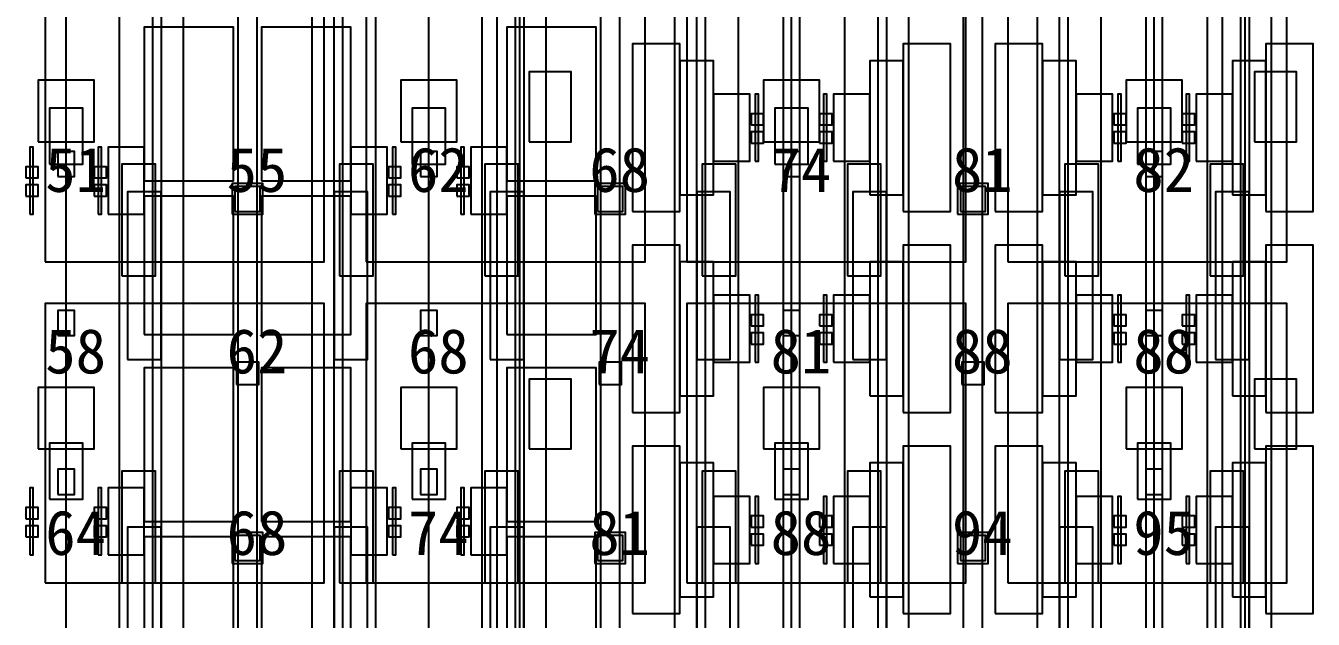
# Model space of a CAD drawing. Header units: metres. Extents: x -1640 to 1560, y -268 to 2338.
# Drawn here: x -175.7 to -129.55, y 1409.7 to 1430.95 of the extents above; entities that cross this region are included whole.
import ezdxf

# ---------------------------------------------------------------- set-up
doc = ezdxf.new("R2010")
doc.units = ezdxf.units.M
for name, color, linetype in [('1F_CHL', 4, 'Continuous'), ('1F_PUMP', 2, 'Continuous'), ('1F_SCR', 3, 'Continuous'), ('1F_STRUCT_COLUMN', 8, 'Continuous'), ('2F_CSF_LATERAL_RACK_CONCEPT', 9, 'Continuous'), ('2F_RFG', 5, 'Continuous'), ('2F_STRUCT_COLUMN', 8, 'Continuous'), ('2F_VMB', 6, 'Continuous'), ('3F_CLEANROOM_OVERHEAD_PIPE_DUCT_CONCEPT', 9, 'Continuous'), ('3F_EHS_EGRESS_DIST_M', 2, 'Continuous'), ('3F_ETCH', 2, 'Continuous'), ('3F_FOUP', 5, 'Continuous'), ('3F_OHT', 9, 'Continuous'), ('3F_OHTV', 1, 'Continuous'), ('3F_PHOTO', 1, 'Continuous'), ('3F_STRUCT_COLUMN', 8, 'Continuous'), ('3F_TBAR', 6, 'Continuous'), ('4F_FFU', 1, 'Continuous'), ('4F_STRUCT_PLENUM_TRUSS_CONCEPT', 9, 'Continuous'), ('5F_CHL', 4, 'Continuous'), ('5F_PUMP', 2, 'Continuous'), ('5F_SCR', 3, 'Continuous'), ('5F_STRUCT_COLUMN', 8, 'Continuous'), ('6F_CSF_LATERAL_RACK_CONCEPT', 9, 'Continuous'), ('6F_RFG', 5, 'Continuous'), ('6F_STRUCT_COLUMN', 8, 'Continuous'), ('6F_VMB', 6, 'Continuous'), ('7F_CLEANROOM_OVERHEAD_PIPE_DUCT_CONCEPT', 9, 'Continuous'), ('7F_EHS_EGRESS_DIST_M', 2, 'Continuous'), ('7F_ETCH', 2, 'Continuous'), ('7F_FOUP', 5, 'Continuous'), ('7F_OHT', 9, 'Continuous'), ('7F_OHTV', 1, 'Continuous'), ('7F_PHOTO', 1, 'Continuous'), ('7F_STRUCT_COLUMN', 8, 'Continuous'), ('7F_TBAR', 6, 'Continuous'), ('8F_FFU', 1, 'Continuous'), ('8F_STRUCT_PLENUM_TRUSS_CONCEPT', 9, 'Continuous'), ('EHS_TREATED_EXHAUST', 30, 'Continuous'), ('UTIL_PCW.R_CONCEPT', 1, 'Continuous'), ('UTIL_PCW.S_CONCEPT', 6, 'Continuous')]:
    doc.layers.add(name, color=color, linetype=linetype)

msp = doc.modelspace()

# ---------------------------------------------------------------- linework, layer by layer
at = {"layer": '1F_CHL'}
for points in [[(-157.65, 1426.8), (-156.15, 1426.8), (-156.15, 1429.3), (-157.65, 1429.3)], [(-131.65, 1426.8), (-130.15, 1426.8), (-130.15, 1429.3), (-131.65, 1429.3)], [(-157.65, 1415.8), (-156.15, 1415.8), (-156.15, 1418.3), (-157.65, 1418.3)], [(-131.65, 1415.8), (-130.15, 1415.8), (-130.15, 1418.3), (-131.65, 1418.3)]]:
    msp.add_lwpolyline(points, close=True, dxfattribs=at)
at = {"layer": '1F_PUMP'}
for points in [[(-172.25, 1422), (-171.05, 1422), (-171.05, 1426), (-172.25, 1426)], [(-164.45, 1422), (-163.25, 1422), (-163.25, 1426), (-164.45, 1426)], [(-159.25, 1422), (-158.05, 1422), (-158.05, 1426), (-159.25, 1426)], [(-151.45, 1422), (-150.25, 1422), (-150.25, 1426), (-151.45, 1426)], [(-146.25, 1422), (-145.05, 1422), (-145.05, 1426), (-146.25, 1426)], [(-138.45, 1422), (-137.25, 1422), (-137.25, 1426), (-138.45, 1426)], [(-133.25, 1422), (-132.05, 1422), (-132.05, 1426), (-133.25, 1426)], [(-172.25, 1411), (-171.05, 1411), (-171.05, 1415), (-172.25, 1415)], [(-164.45, 1411), (-163.25, 1411), (-163.25, 1415), (-164.45, 1415)], [(-159.25, 1411), (-158.05, 1411), (-158.05, 1415), (-159.25, 1415)], [(-151.45, 1411), (-150.25, 1411), (-150.25, 1415), (-151.45, 1415)], [(-146.25, 1411), (-145.05, 1411), (-145.05, 1415), (-146.25, 1415)], [(-138.45, 1411), (-137.25, 1411), (-137.25, 1415), (-138.45, 1415)], [(-133.25, 1411), (-132.05, 1411), (-132.05, 1415), (-133.25, 1415)]]:
    msp.add_lwpolyline(points, close=True, dxfattribs=at)
at = {"layer": '1F_SCR'}
for points in [[(-175.25, 1426.8), (-173.25, 1426.8), (-173.25, 1429), (-175.25, 1429)], [(-162.25, 1426.8), (-160.25, 1426.8), (-160.25, 1429), (-162.25, 1429)], [(-149.25, 1426.8), (-147.25, 1426.8), (-147.25, 1429), (-149.25, 1429)], [(-136.25, 1426.8), (-134.25, 1426.8), (-134.25, 1429), (-136.25, 1429)], [(-175.25, 1415.8), (-173.25, 1415.8), (-173.25, 1418), (-175.25, 1418)], [(-162.25, 1415.8), (-160.25, 1415.8), (-160.25, 1418), (-162.25, 1418)], [(-149.25, 1415.8), (-147.25, 1415.8), (-147.25, 1418), (-149.25, 1418)], [(-136.25, 1415.8), (-134.25, 1415.8), (-134.25, 1418), (-136.25, 1418)]]:
    msp.add_lwpolyline(points, close=True, dxfattribs=at)
at = {"layer": '1F_STRUCT_COLUMN'}
for points in [[(-168.3, 1424.2), (-167.2, 1424.2), (-167.2, 1425.3), (-168.3, 1425.3)], [(-155.3, 1424.2), (-154.2, 1424.2), (-154.2, 1425.3), (-155.3, 1425.3)], [(-142.3, 1424.2), (-141.2, 1424.2), (-141.2, 1425.3), (-142.3, 1425.3)], [(-168.3, 1411.7), (-167.2, 1411.7), (-167.2, 1412.8), (-168.3, 1412.8)], [(-155.3, 1411.7), (-154.2, 1411.7), (-154.2, 1412.8), (-155.3, 1412.8)], [(-142.3, 1411.7), (-141.2, 1411.7), (-141.2, 1412.8), (-142.3, 1412.8)]]:
    msp.add_lwpolyline(points, close=True, dxfattribs=at)
at = {"layer": '2F_CSF_LATERAL_RACK_CONCEPT'}
for points in [[(-170.85, 1310), (-170.05, 1310), (-170.05, 1460), (-170.85, 1460)], [(-165.45, 1310), (-164.65, 1310), (-164.65, 1460), (-165.45, 1460)], [(-157.85, 1310), (-157.05, 1310), (-157.05, 1460), (-157.85, 1460)], [(-152.45, 1310), (-151.65, 1310), (-151.65, 1460), (-152.45, 1460)], [(-144.85, 1310), (-144.05, 1310), (-144.05, 1460), (-144.85, 1460)], [(-139.45, 1310), (-138.65, 1310), (-138.65, 1460), (-139.45, 1460)], [(-131.85, 1310), (-131.05, 1310), (-131.05, 1460), (-131.85, 1460)]]:
    msp.add_lwpolyline(points, close=True, dxfattribs=at)
at = {"layer": '2F_RFG'}
for points in [[(-172.05, 1419), (-170.85, 1419), (-170.85, 1425), (-172.05, 1425)], [(-164.65, 1419), (-163.45, 1419), (-163.45, 1425), (-164.65, 1425)], [(-159.05, 1419), (-157.85, 1419), (-157.85, 1425), (-159.05, 1425)], [(-151.65, 1419), (-150.45, 1419), (-150.45, 1425), (-151.65, 1425)], [(-146.05, 1419), (-144.85, 1419), (-144.85, 1425), (-146.05, 1425)], [(-138.65, 1419), (-137.45, 1419), (-137.45, 1425), (-138.65, 1425)], [(-133.05, 1419), (-131.85, 1419), (-131.85, 1425), (-133.05, 1425)], [(-172.05, 1407), (-170.85, 1407), (-170.85, 1413), (-172.05, 1413)], [(-164.65, 1407), (-163.45, 1407), (-163.45, 1413), (-164.65, 1413)], [(-159.05, 1407), (-157.85, 1407), (-157.85, 1413), (-159.05, 1413)], [(-151.65, 1407), (-150.45, 1407), (-150.45, 1413), (-151.65, 1413)], [(-146.05, 1407), (-144.85, 1407), (-144.85, 1413), (-146.05, 1413)], [(-138.65, 1407), (-137.45, 1407), (-137.45, 1413), (-138.65, 1413)], [(-133.05, 1407), (-131.85, 1407), (-131.85, 1413), (-133.05, 1413)]]:
    msp.add_lwpolyline(points, close=True, dxfattribs=at)
at = {"layer": '2F_STRUCT_COLUMN'}
for points in [[(-168.2, 1424.3), (-167.3, 1424.3), (-167.3, 1425.2), (-168.2, 1425.2)], [(-155.2, 1424.3), (-154.3, 1424.3), (-154.3, 1425.2), (-155.2, 1425.2)], [(-142.2, 1424.3), (-141.3, 1424.3), (-141.3, 1425.2), (-142.2, 1425.2)], [(-168.2, 1411.8), (-167.3, 1411.8), (-167.3, 1412.7), (-168.2, 1412.7)], [(-155.2, 1411.8), (-154.3, 1411.8), (-154.3, 1412.7), (-155.2, 1412.7)], [(-142.2, 1411.8), (-141.3, 1411.8), (-141.3, 1412.7), (-142.2, 1412.7)]]:
    msp.add_lwpolyline(points, close=True, dxfattribs=at)
at = {"layer": '2F_VMB'}
for points in [[(-174.85, 1426), (-173.65, 1426), (-173.65, 1428), (-174.85, 1428)], [(-161.85, 1426), (-160.65, 1426), (-160.65, 1428), (-161.85, 1428)], [(-148.85, 1426), (-147.65, 1426), (-147.65, 1428), (-148.85, 1428)], [(-135.85, 1426), (-134.65, 1426), (-134.65, 1428), (-135.85, 1428)], [(-174.85, 1414), (-173.65, 1414), (-173.65, 1416), (-174.85, 1416)], [(-161.85, 1414), (-160.65, 1414), (-160.65, 1416), (-161.85, 1416)], [(-148.85, 1414), (-147.65, 1414), (-147.65, 1416), (-148.85, 1416)], [(-135.85, 1414), (-134.65, 1414), (-134.65, 1416), (-135.85, 1416)]]:
    msp.add_lwpolyline(points, close=True, dxfattribs=at)
at = {"layer": '3F_CLEANROOM_OVERHEAD_PIPE_DUCT_CONCEPT'}
for points in [[(-172.35, 1309), (-171.15, 1309), (-171.15, 1461), (-172.35, 1461)], [(-164.35, 1309), (-163.15, 1309), (-163.15, 1461), (-164.35, 1461)], [(-159.35, 1309), (-158.15, 1309), (-158.15, 1461), (-159.35, 1461)], [(-151.35, 1309), (-150.15, 1309), (-150.15, 1461), (-151.35, 1461)], [(-146.35, 1309), (-145.15, 1309), (-145.15, 1461), (-146.35, 1461)], [(-138.35, 1309), (-137.15, 1309), (-137.15, 1461), (-138.35, 1461)], [(-133.35, 1309), (-132.15, 1309), (-132.15, 1461), (-133.35, 1461)]]:
    msp.add_lwpolyline(points, close=True, dxfattribs=at)
at = {"layer": '3F_ETCH'}
for points in [[(-153.95, 1424.3), (-152.25, 1424.3), (-152.25, 1430.3), (-153.95, 1430.3)], [(-144.25, 1424.3), (-142.55, 1424.3), (-142.55, 1430.3), (-144.25, 1430.3)], [(-140.95, 1424.3), (-139.25, 1424.3), (-139.25, 1430.3), (-140.95, 1430.3)], [(-131.25, 1424.3), (-129.55, 1424.3), (-129.55, 1430.3), (-131.25, 1430.3)], [(-152.25, 1424.9), (-151.05, 1424.9), (-151.05, 1429.7), (-152.25, 1429.7)], [(-145.45, 1424.9), (-144.25, 1424.9), (-144.25, 1429.7), (-145.45, 1429.7)], [(-139.25, 1424.9), (-138.05, 1424.9), (-138.05, 1429.7), (-139.25, 1429.7)], [(-132.45, 1424.9), (-131.25, 1424.9), (-131.25, 1429.7), (-132.45, 1429.7)], [(-151.05, 1426.1), (-149.75, 1426.1), (-149.75, 1428.5), (-151.05, 1428.5)], [(-146.75, 1426.1), (-145.45, 1426.1), (-145.45, 1428.5), (-146.75, 1428.5)], [(-138.05, 1426.1), (-136.75, 1426.1), (-136.75, 1428.5), (-138.05, 1428.5)], [(-133.75, 1426.1), (-132.45, 1426.1), (-132.45, 1428.5), (-133.75, 1428.5)], [(-153.95, 1417.1), (-152.25, 1417.1), (-152.25, 1423.1), (-153.95, 1423.1)], [(-144.25, 1417.1), (-142.55, 1417.1), (-142.55, 1423.1), (-144.25, 1423.1)], [(-140.95, 1417.1), (-139.25, 1417.1), (-139.25, 1423.1), (-140.95, 1423.1)], [(-131.25, 1417.1), (-129.55, 1417.1), (-129.55, 1423.1), (-131.25, 1423.1)], [(-152.25, 1417.7), (-151.05, 1417.7), (-151.05, 1422.5), (-152.25, 1422.5)], [(-145.45, 1417.7), (-144.25, 1417.7), (-144.25, 1422.5), (-145.45, 1422.5)], [(-139.25, 1417.7), (-138.05, 1417.7), (-138.05, 1422.5), (-139.25, 1422.5)], [(-132.45, 1417.7), (-131.25, 1417.7), (-131.25, 1422.5), (-132.45, 1422.5)], [(-151.05, 1418.9), (-149.75, 1418.9), (-149.75, 1421.3), (-151.05, 1421.3)], [(-146.75, 1418.9), (-145.45, 1418.9), (-145.45, 1421.3), (-146.75, 1421.3)], [(-138.05, 1418.9), (-136.75, 1418.9), (-136.75, 1421.3), (-138.05, 1421.3)], [(-133.75, 1418.9), (-132.45, 1418.9), (-132.45, 1421.3), (-133.75, 1421.3)], [(-153.95, 1409.9), (-152.25, 1409.9), (-152.25, 1415.9), (-153.95, 1415.9)], [(-144.25, 1409.9), (-142.55, 1409.9), (-142.55, 1415.9), (-144.25, 1415.9)], [(-140.95, 1409.9), (-139.25, 1409.9), (-139.25, 1415.9), (-140.95, 1415.9)], [(-131.25, 1409.9), (-129.55, 1409.9), (-129.55, 1415.9), (-131.25, 1415.9)], [(-152.25, 1410.5), (-151.05, 1410.5), (-151.05, 1415.3), (-152.25, 1415.3)], [(-145.45, 1410.5), (-144.25, 1410.5), (-144.25, 1415.3), (-145.45, 1415.3)], [(-139.25, 1410.5), (-138.05, 1410.5), (-138.05, 1415.3), (-139.25, 1415.3)], [(-132.45, 1410.5), (-131.25, 1410.5), (-131.25, 1415.3), (-132.45, 1415.3)], [(-151.05, 1411.7), (-149.75, 1411.7), (-149.75, 1414.1), (-151.05, 1414.1)], [(-146.75, 1411.7), (-145.45, 1411.7), (-145.45, 1414.1), (-146.75, 1414.1)], [(-138.05, 1411.7), (-136.75, 1411.7), (-136.75, 1414.1), (-138.05, 1414.1)], [(-133.75, 1411.7), (-132.45, 1411.7), (-132.45, 1414.1), (-133.75, 1414.1)]]:
    msp.add_lwpolyline(points, close=True, dxfattribs=at)
at = {"layer": '3F_FOUP'}
for points in [[(-149.7, 1427.4), (-149.25, 1427.4), (-149.25, 1427.8), (-149.7, 1427.8)], [(-147.25, 1427.4), (-146.8, 1427.4), (-146.8, 1427.8), (-147.25, 1427.8)], [(-136.7, 1427.4), (-136.25, 1427.4), (-136.25, 1427.8), (-136.7, 1427.8)], [(-134.25, 1427.4), (-133.8, 1427.4), (-133.8, 1427.8), (-134.25, 1427.8)], [(-149.7, 1426.75), (-149.25, 1426.75), (-149.25, 1427.15), (-149.7, 1427.15)], [(-147.25, 1426.75), (-146.8, 1426.75), (-146.8, 1427.15), (-147.25, 1427.15)], [(-136.7, 1426.75), (-136.25, 1426.75), (-136.25, 1427.15), (-136.7, 1427.15)], [(-134.25, 1426.75), (-133.8, 1426.75), (-133.8, 1427.15), (-134.25, 1427.15)], [(-175.7, 1425.5), (-175.25, 1425.5), (-175.25, 1425.9), (-175.7, 1425.9)], [(-173.25, 1425.5), (-172.8, 1425.5), (-172.8, 1425.9), (-173.25, 1425.9)], [(-162.7, 1425.5), (-162.25, 1425.5), (-162.25, 1425.9), (-162.7, 1425.9)], [(-160.25, 1425.5), (-159.8, 1425.5), (-159.8, 1425.9), (-160.25, 1425.9)], [(-175.7, 1424.85), (-175.25, 1424.85), (-175.25, 1425.25), (-175.7, 1425.25)], [(-173.25, 1424.85), (-172.8, 1424.85), (-172.8, 1425.25), (-173.25, 1425.25)], [(-162.7, 1424.85), (-162.25, 1424.85), (-162.25, 1425.25), (-162.7, 1425.25)], [(-160.25, 1424.85), (-159.8, 1424.85), (-159.8, 1425.25), (-160.25, 1425.25)], [(-149.7, 1420.2), (-149.25, 1420.2), (-149.25, 1420.6), (-149.7, 1420.6)], [(-147.25, 1420.2), (-146.8, 1420.2), (-146.8, 1420.6), (-147.25, 1420.6)], [(-136.7, 1420.2), (-136.25, 1420.2), (-136.25, 1420.6), (-136.7, 1420.6)], [(-134.25, 1420.2), (-133.8, 1420.2), (-133.8, 1420.6), (-134.25, 1420.6)], [(-149.7, 1419.55), (-149.25, 1419.55), (-149.25, 1419.95), (-149.7, 1419.95)], [(-147.25, 1419.55), (-146.8, 1419.55), (-146.8, 1419.95), (-147.25, 1419.95)], [(-136.7, 1419.55), (-136.25, 1419.55), (-136.25, 1419.95), (-136.7, 1419.95)], [(-134.25, 1419.55), (-133.8, 1419.55), (-133.8, 1419.95), (-134.25, 1419.95)], [(-175.7, 1413.3), (-175.25, 1413.3), (-175.25, 1413.7), (-175.7, 1413.7)], [(-173.25, 1413.3), (-172.8, 1413.3), (-172.8, 1413.7), (-173.25, 1413.7)], [(-162.7, 1413.3), (-162.25, 1413.3), (-162.25, 1413.7), (-162.7, 1413.7)], [(-160.25, 1413.3), (-159.8, 1413.3), (-159.8, 1413.7), (-160.25, 1413.7)], [(-149.7, 1413), (-149.25, 1413), (-149.25, 1413.4), (-149.7, 1413.4)], [(-147.25, 1413), (-146.8, 1413), (-146.8, 1413.4), (-147.25, 1413.4)], [(-136.7, 1413), (-136.25, 1413), (-136.25, 1413.4), (-136.7, 1413.4)], [(-134.25, 1413), (-133.8, 1413), (-133.8, 1413.4), (-134.25, 1413.4)], [(-175.7, 1412.65), (-175.25, 1412.65), (-175.25, 1413.05), (-175.7, 1413.05)], [(-173.25, 1412.65), (-172.8, 1412.65), (-172.8, 1413.05), (-173.25, 1413.05)], [(-162.7, 1412.65), (-162.25, 1412.65), (-162.25, 1413.05), (-162.7, 1413.05)], [(-160.25, 1412.65), (-159.8, 1412.65), (-159.8, 1413.05), (-160.25, 1413.05)], [(-149.7, 1412.35), (-149.25, 1412.35), (-149.25, 1412.75), (-149.7, 1412.75)], [(-147.25, 1412.35), (-146.8, 1412.35), (-146.8, 1412.75), (-147.25, 1412.75)], [(-136.7, 1412.35), (-136.25, 1412.35), (-136.25, 1412.75), (-136.7, 1412.75)], [(-134.25, 1412.35), (-133.8, 1412.35), (-133.8, 1412.75), (-134.25, 1412.75)]]:
    msp.add_lwpolyline(points, close=True, dxfattribs=at)
at = {"layer": '3F_OHT'}
for p, q in [((-174.25, 1389), (-174.25, 1461)), ((-161.25, 1389), (-161.25, 1461)), ((-148.25, 1389), (-148.25, 1461)), ((-135.25, 1389), (-135.25, 1461))]:
    msp.add_line(p, q, dxfattribs=at)
at = {"layer": '3F_OHTV'}
for points in [[(-174.55, 1425.55), (-173.95, 1425.55), (-173.95, 1426.45), (-174.55, 1426.45)], [(-161.55, 1425.55), (-160.95, 1425.55), (-160.95, 1426.45), (-161.55, 1426.45)], [(-148.55, 1425.55), (-147.95, 1425.55), (-147.95, 1426.45), (-148.55, 1426.45)], [(-135.55, 1425.55), (-134.95, 1425.55), (-134.95, 1426.45), (-135.55, 1426.45)], [(-174.55, 1419.86), (-173.95, 1419.86), (-173.95, 1420.76), (-174.55, 1420.76)], [(-161.55, 1419.86), (-160.95, 1419.86), (-160.95, 1420.76), (-161.55, 1420.76)], [(-148.55, 1419.86), (-147.95, 1419.86), (-147.95, 1420.76), (-148.55, 1420.76)], [(-135.55, 1419.86), (-134.95, 1419.86), (-134.95, 1420.76), (-135.55, 1420.76)], [(-174.55, 1414.17), (-173.95, 1414.17), (-173.95, 1415.07), (-174.55, 1415.07)], [(-161.55, 1414.17), (-160.95, 1414.17), (-160.95, 1415.07), (-161.55, 1415.07)], [(-148.55, 1414.17), (-147.95, 1414.17), (-147.95, 1415.07), (-148.55, 1415.07)], [(-135.55, 1414.17), (-134.95, 1414.17), (-134.95, 1415.07), (-135.55, 1415.07)]]:
    msp.add_lwpolyline(points, close=True, dxfattribs=at)
at = {"layer": '3F_PHOTO'}
for points in [[(-171.45, 1425.4), (-168.25, 1425.4), (-168.25, 1430.9), (-171.45, 1430.9)], [(-167.25, 1425.4), (-164.05, 1425.4), (-164.05, 1430.9), (-167.25, 1430.9)], [(-158.45, 1425.4), (-155.25, 1425.4), (-155.25, 1430.9), (-158.45, 1430.9)], [(-172.75, 1424.2), (-171.45, 1424.2), (-171.45, 1426.6), (-172.75, 1426.6)], [(-164.05, 1424.2), (-162.75, 1424.2), (-162.75, 1426.6), (-164.05, 1426.6)], [(-159.75, 1424.2), (-158.45, 1424.2), (-158.45, 1426.6), (-159.75, 1426.6)], [(-171.45, 1419.9), (-168.25, 1419.9), (-168.25, 1424.85), (-171.45, 1424.85)], [(-167.25, 1419.9), (-164.05, 1419.9), (-164.05, 1424.85), (-167.25, 1424.85)], [(-158.45, 1419.9), (-155.25, 1419.9), (-155.25, 1424.85), (-158.45, 1424.85)], [(-171.45, 1413.2), (-168.25, 1413.2), (-168.25, 1418.7), (-171.45, 1418.7)], [(-167.25, 1413.2), (-164.05, 1413.2), (-164.05, 1418.7), (-167.25, 1418.7)], [(-158.45, 1413.2), (-155.25, 1413.2), (-155.25, 1418.7), (-158.45, 1418.7)], [(-172.75, 1412), (-171.45, 1412), (-171.45, 1414.4), (-172.75, 1414.4)], [(-164.05, 1412), (-162.75, 1412), (-162.75, 1414.4), (-164.05, 1414.4)], [(-159.75, 1412), (-158.45, 1412), (-158.45, 1414.4), (-159.75, 1414.4)], [(-171.45, 1407.7), (-168.25, 1407.7), (-168.25, 1412.65), (-171.45, 1412.65)], [(-167.25, 1407.7), (-164.05, 1407.7), (-164.05, 1412.65), (-167.25, 1412.65)], [(-158.45, 1407.7), (-155.25, 1407.7), (-155.25, 1412.65), (-158.45, 1412.65)]]:
    msp.add_lwpolyline(points, close=True, dxfattribs=at)
at = {"layer": '3F_STRUCT_COLUMN'}
for points in [[(-168.15, 1418.1), (-167.35, 1418.1), (-167.35, 1418.9), (-168.15, 1418.9)], [(-155.15, 1418.1), (-154.35, 1418.1), (-154.35, 1418.9), (-155.15, 1418.9)], [(-142.15, 1418.1), (-141.35, 1418.1), (-141.35, 1418.9), (-142.15, 1418.9)]]:
    msp.add_lwpolyline(points, close=True, dxfattribs=at)
at = {"layer": '3F_TBAR'}
for points in [[(-149.55, 1426.1), (-149.43, 1426.1), (-149.43, 1428.5), (-149.55, 1428.5)], [(-147.1, 1426.1), (-146.98, 1426.1), (-146.98, 1428.5), (-147.1, 1428.5)], [(-136.55, 1426.1), (-136.43, 1426.1), (-136.43, 1428.5), (-136.55, 1428.5)], [(-134.1, 1426.1), (-133.98, 1426.1), (-133.98, 1428.5), (-134.1, 1428.5)], [(-175.55, 1424.2), (-175.43, 1424.2), (-175.43, 1426.6), (-175.55, 1426.6)], [(-173.1, 1424.2), (-172.98, 1424.2), (-172.98, 1426.6), (-173.1, 1426.6)], [(-162.55, 1424.2), (-162.43, 1424.2), (-162.43, 1426.6), (-162.55, 1426.6)], [(-160.1, 1424.2), (-159.98, 1424.2), (-159.98, 1426.6), (-160.1, 1426.6)], [(-149.55, 1418.9), (-149.43, 1418.9), (-149.43, 1421.3), (-149.55, 1421.3)], [(-147.1, 1418.9), (-146.98, 1418.9), (-146.98, 1421.3), (-147.1, 1421.3)], [(-136.55, 1418.9), (-136.43, 1418.9), (-136.43, 1421.3), (-136.55, 1421.3)], [(-134.1, 1418.9), (-133.98, 1418.9), (-133.98, 1421.3), (-134.1, 1421.3)], [(-175.55, 1412), (-175.43, 1412), (-175.43, 1414.4), (-175.55, 1414.4)], [(-173.1, 1412), (-172.98, 1412), (-172.98, 1414.4), (-173.1, 1414.4)], [(-162.55, 1412), (-162.43, 1412), (-162.43, 1414.4), (-162.55, 1414.4)], [(-160.1, 1412), (-159.98, 1412), (-159.98, 1414.4), (-160.1, 1414.4)], [(-149.55, 1411.7), (-149.43, 1411.7), (-149.43, 1414.1), (-149.55, 1414.1)], [(-147.1, 1411.7), (-146.98, 1411.7), (-146.98, 1414.1), (-147.1, 1414.1)], [(-136.55, 1411.7), (-136.43, 1411.7), (-136.43, 1414.1), (-136.55, 1414.1)], [(-134.1, 1411.7), (-133.98, 1411.7), (-133.98, 1414.1), (-134.1, 1414.1)]]:
    msp.add_lwpolyline(points, close=True, dxfattribs=at)
at = {"layer": '4F_FFU'}
for points in [[(-175, 1422.5), (-165, 1422.5), (-165, 1432.5), (-175, 1432.5)], [(-163.5, 1422.5), (-153.5, 1422.5), (-153.5, 1432.5), (-163.5, 1432.5)], [(-152, 1422.5), (-142, 1422.5), (-142, 1432.5), (-152, 1432.5)], [(-140.5, 1422.5), (-130.5, 1422.5), (-130.5, 1432.5), (-140.5, 1432.5)], [(-175, 1411), (-165, 1411), (-165, 1421), (-175, 1421)], [(-163.5, 1411), (-153.5, 1411), (-153.5, 1421), (-163.5, 1421)], [(-152, 1411), (-142, 1411), (-142, 1421), (-152, 1421)], [(-140.5, 1411), (-130.5, 1411), (-130.5, 1421), (-140.5, 1421)]]:
    msp.add_lwpolyline(points, close=True, dxfattribs=at)
at = {"layer": '4F_STRUCT_PLENUM_TRUSS_CONCEPT'}
for points in [[(-168.1, 1306), (-167.4, 1306), (-167.4, 1464), (-168.1, 1464)], [(-155.1, 1306), (-154.4, 1306), (-154.4, 1464), (-155.1, 1464)], [(-142.1, 1306), (-141.4, 1306), (-141.4, 1464), (-142.1, 1464)]]:
    msp.add_lwpolyline(points, close=True, dxfattribs=at)
at = {"layer": '5F_CHL'}
for points in [[(-157.65, 1426.8), (-156.15, 1426.8), (-156.15, 1429.3), (-157.65, 1429.3)], [(-131.65, 1426.8), (-130.15, 1426.8), (-130.15, 1429.3), (-131.65, 1429.3)], [(-157.65, 1415.8), (-156.15, 1415.8), (-156.15, 1418.3), (-157.65, 1418.3)], [(-131.65, 1415.8), (-130.15, 1415.8), (-130.15, 1418.3), (-131.65, 1418.3)]]:
    msp.add_lwpolyline(points, close=True, dxfattribs=at)
at = {"layer": '5F_PUMP'}
for points in [[(-172.25, 1422), (-171.05, 1422), (-171.05, 1426), (-172.25, 1426)], [(-164.45, 1422), (-163.25, 1422), (-163.25, 1426), (-164.45, 1426)], [(-159.25, 1422), (-158.05, 1422), (-158.05, 1426), (-159.25, 1426)], [(-151.45, 1422), (-150.25, 1422), (-150.25, 1426), (-151.45, 1426)], [(-146.25, 1422), (-145.05, 1422), (-145.05, 1426), (-146.25, 1426)], [(-138.45, 1422), (-137.25, 1422), (-137.25, 1426), (-138.45, 1426)], [(-133.25, 1422), (-132.05, 1422), (-132.05, 1426), (-133.25, 1426)], [(-172.25, 1411), (-171.05, 1411), (-171.05, 1415), (-172.25, 1415)], [(-164.45, 1411), (-163.25, 1411), (-163.25, 1415), (-164.45, 1415)], [(-159.25, 1411), (-158.05, 1411), (-158.05, 1415), (-159.25, 1415)], [(-151.45, 1411), (-150.25, 1411), (-150.25, 1415), (-151.45, 1415)], [(-146.25, 1411), (-145.05, 1411), (-145.05, 1415), (-146.25, 1415)], [(-138.45, 1411), (-137.25, 1411), (-137.25, 1415), (-138.45, 1415)], [(-133.25, 1411), (-132.05, 1411), (-132.05, 1415), (-133.25, 1415)]]:
    msp.add_lwpolyline(points, close=True, dxfattribs=at)
at = {"layer": '5F_SCR'}
for points in [[(-175.25, 1426.8), (-173.25, 1426.8), (-173.25, 1429), (-175.25, 1429)], [(-162.25, 1426.8), (-160.25, 1426.8), (-160.25, 1429), (-162.25, 1429)], [(-149.25, 1426.8), (-147.25, 1426.8), (-147.25, 1429), (-149.25, 1429)], [(-136.25, 1426.8), (-134.25, 1426.8), (-134.25, 1429), (-136.25, 1429)], [(-175.25, 1415.8), (-173.25, 1415.8), (-173.25, 1418), (-175.25, 1418)], [(-162.25, 1415.8), (-160.25, 1415.8), (-160.25, 1418), (-162.25, 1418)], [(-149.25, 1415.8), (-147.25, 1415.8), (-147.25, 1418), (-149.25, 1418)], [(-136.25, 1415.8), (-134.25, 1415.8), (-134.25, 1418), (-136.25, 1418)]]:
    msp.add_lwpolyline(points, close=True, dxfattribs=at)
at = {"layer": '5F_STRUCT_COLUMN'}
for points in [[(-168.3, 1424.2), (-167.2, 1424.2), (-167.2, 1425.3), (-168.3, 1425.3)], [(-155.3, 1424.2), (-154.2, 1424.2), (-154.2, 1425.3), (-155.3, 1425.3)], [(-142.3, 1424.2), (-141.2, 1424.2), (-141.2, 1425.3), (-142.3, 1425.3)], [(-168.3, 1411.7), (-167.2, 1411.7), (-167.2, 1412.8), (-168.3, 1412.8)], [(-155.3, 1411.7), (-154.2, 1411.7), (-154.2, 1412.8), (-155.3, 1412.8)], [(-142.3, 1411.7), (-141.2, 1411.7), (-141.2, 1412.8), (-142.3, 1412.8)]]:
    msp.add_lwpolyline(points, close=True, dxfattribs=at)
at = {"layer": '6F_CSF_LATERAL_RACK_CONCEPT'}
for points in [[(-170.85, 1310), (-170.05, 1310), (-170.05, 1460), (-170.85, 1460)], [(-165.45, 1310), (-164.65, 1310), (-164.65, 1460), (-165.45, 1460)], [(-157.85, 1310), (-157.05, 1310), (-157.05, 1460), (-157.85, 1460)], [(-152.45, 1310), (-151.65, 1310), (-151.65, 1460), (-152.45, 1460)], [(-144.85, 1310), (-144.05, 1310), (-144.05, 1460), (-144.85, 1460)], [(-139.45, 1310), (-138.65, 1310), (-138.65, 1460), (-139.45, 1460)], [(-131.85, 1310), (-131.05, 1310), (-131.05, 1460), (-131.85, 1460)]]:
    msp.add_lwpolyline(points, close=True, dxfattribs=at)
at = {"layer": '6F_RFG'}
for points in [[(-172.05, 1419), (-170.85, 1419), (-170.85, 1425), (-172.05, 1425)], [(-164.65, 1419), (-163.45, 1419), (-163.45, 1425), (-164.65, 1425)], [(-159.05, 1419), (-157.85, 1419), (-157.85, 1425), (-159.05, 1425)], [(-151.65, 1419), (-150.45, 1419), (-150.45, 1425), (-151.65, 1425)], [(-146.05, 1419), (-144.85, 1419), (-144.85, 1425), (-146.05, 1425)], [(-138.65, 1419), (-137.45, 1419), (-137.45, 1425), (-138.65, 1425)], [(-133.05, 1419), (-131.85, 1419), (-131.85, 1425), (-133.05, 1425)], [(-172.05, 1407), (-170.85, 1407), (-170.85, 1413), (-172.05, 1413)], [(-164.65, 1407), (-163.45, 1407), (-163.45, 1413), (-164.65, 1413)], [(-159.05, 1407), (-157.85, 1407), (-157.85, 1413), (-159.05, 1413)], [(-151.65, 1407), (-150.45, 1407), (-150.45, 1413), (-151.65, 1413)], [(-146.05, 1407), (-144.85, 1407), (-144.85, 1413), (-146.05, 1413)], [(-138.65, 1407), (-137.45, 1407), (-137.45, 1413), (-138.65, 1413)], [(-133.05, 1407), (-131.85, 1407), (-131.85, 1413), (-133.05, 1413)]]:
    msp.add_lwpolyline(points, close=True, dxfattribs=at)
at = {"layer": '6F_STRUCT_COLUMN'}
for points in [[(-168.2, 1424.3), (-167.3, 1424.3), (-167.3, 1425.2), (-168.2, 1425.2)], [(-155.2, 1424.3), (-154.3, 1424.3), (-154.3, 1425.2), (-155.2, 1425.2)], [(-142.2, 1424.3), (-141.3, 1424.3), (-141.3, 1425.2), (-142.2, 1425.2)], [(-168.2, 1411.8), (-167.3, 1411.8), (-167.3, 1412.7), (-168.2, 1412.7)], [(-155.2, 1411.8), (-154.3, 1411.8), (-154.3, 1412.7), (-155.2, 1412.7)], [(-142.2, 1411.8), (-141.3, 1411.8), (-141.3, 1412.7), (-142.2, 1412.7)]]:
    msp.add_lwpolyline(points, close=True, dxfattribs=at)
at = {"layer": '6F_VMB'}
for points in [[(-174.85, 1426), (-173.65, 1426), (-173.65, 1428), (-174.85, 1428)], [(-161.85, 1426), (-160.65, 1426), (-160.65, 1428), (-161.85, 1428)], [(-148.85, 1426), (-147.65, 1426), (-147.65, 1428), (-148.85, 1428)], [(-135.85, 1426), (-134.65, 1426), (-134.65, 1428), (-135.85, 1428)], [(-174.85, 1414), (-173.65, 1414), (-173.65, 1416), (-174.85, 1416)], [(-161.85, 1414), (-160.65, 1414), (-160.65, 1416), (-161.85, 1416)], [(-148.85, 1414), (-147.65, 1414), (-147.65, 1416), (-148.85, 1416)], [(-135.85, 1414), (-134.65, 1414), (-134.65, 1416), (-135.85, 1416)]]:
    msp.add_lwpolyline(points, close=True, dxfattribs=at)
at = {"layer": '7F_CLEANROOM_OVERHEAD_PIPE_DUCT_CONCEPT'}
for points in [[(-172.35, 1309), (-171.15, 1309), (-171.15, 1461), (-172.35, 1461)], [(-164.35, 1309), (-163.15, 1309), (-163.15, 1461), (-164.35, 1461)], [(-159.35, 1309), (-158.15, 1309), (-158.15, 1461), (-159.35, 1461)], [(-151.35, 1309), (-150.15, 1309), (-150.15, 1461), (-151.35, 1461)], [(-146.35, 1309), (-145.15, 1309), (-145.15, 1461), (-146.35, 1461)], [(-138.35, 1309), (-137.15, 1309), (-137.15, 1461), (-138.35, 1461)], [(-133.35, 1309), (-132.15, 1309), (-132.15, 1461), (-133.35, 1461)]]:
    msp.add_lwpolyline(points, close=True, dxfattribs=at)
at = {"layer": '7F_ETCH'}
for points in [[(-153.95, 1424.3), (-152.25, 1424.3), (-152.25, 1430.3), (-153.95, 1430.3)], [(-144.25, 1424.3), (-142.55, 1424.3), (-142.55, 1430.3), (-144.25, 1430.3)], [(-140.95, 1424.3), (-139.25, 1424.3), (-139.25, 1430.3), (-140.95, 1430.3)], [(-131.25, 1424.3), (-129.55, 1424.3), (-129.55, 1430.3), (-131.25, 1430.3)], [(-152.25, 1424.9), (-151.05, 1424.9), (-151.05, 1429.7), (-152.25, 1429.7)], [(-145.45, 1424.9), (-144.25, 1424.9), (-144.25, 1429.7), (-145.45, 1429.7)], [(-139.25, 1424.9), (-138.05, 1424.9), (-138.05, 1429.7), (-139.25, 1429.7)], [(-132.45, 1424.9), (-131.25, 1424.9), (-131.25, 1429.7), (-132.45, 1429.7)], [(-151.05, 1426.1), (-149.75, 1426.1), (-149.75, 1428.5), (-151.05, 1428.5)], [(-146.75, 1426.1), (-145.45, 1426.1), (-145.45, 1428.5), (-146.75, 1428.5)], [(-138.05, 1426.1), (-136.75, 1426.1), (-136.75, 1428.5), (-138.05, 1428.5)], [(-133.75, 1426.1), (-132.45, 1426.1), (-132.45, 1428.5), (-133.75, 1428.5)], [(-153.95, 1417.1), (-152.25, 1417.1), (-152.25, 1423.1), (-153.95, 1423.1)], [(-144.25, 1417.1), (-142.55, 1417.1), (-142.55, 1423.1), (-144.25, 1423.1)], [(-140.95, 1417.1), (-139.25, 1417.1), (-139.25, 1423.1), (-140.95, 1423.1)], [(-131.25, 1417.1), (-129.55, 1417.1), (-129.55, 1423.1), (-131.25, 1423.1)], [(-152.25, 1417.7), (-151.05, 1417.7), (-151.05, 1422.5), (-152.25, 1422.5)], [(-145.45, 1417.7), (-144.25, 1417.7), (-144.25, 1422.5), (-145.45, 1422.5)], [(-139.25, 1417.7), (-138.05, 1417.7), (-138.05, 1422.5), (-139.25, 1422.5)], [(-132.45, 1417.7), (-131.25, 1417.7), (-131.25, 1422.5), (-132.45, 1422.5)], [(-151.05, 1418.9), (-149.75, 1418.9), (-149.75, 1421.3), (-151.05, 1421.3)], [(-146.75, 1418.9), (-145.45, 1418.9), (-145.45, 1421.3), (-146.75, 1421.3)], [(-138.05, 1418.9), (-136.75, 1418.9), (-136.75, 1421.3), (-138.05, 1421.3)], [(-133.75, 1418.9), (-132.45, 1418.9), (-132.45, 1421.3), (-133.75, 1421.3)], [(-153.95, 1409.9), (-152.25, 1409.9), (-152.25, 1415.9), (-153.95, 1415.9)], [(-144.25, 1409.9), (-142.55, 1409.9), (-142.55, 1415.9), (-144.25, 1415.9)], [(-140.95, 1409.9), (-139.25, 1409.9), (-139.25, 1415.9), (-140.95, 1415.9)], [(-131.25, 1409.9), (-129.55, 1409.9), (-129.55, 1415.9), (-131.25, 1415.9)], [(-152.25, 1410.5), (-151.05, 1410.5), (-151.05, 1415.3), (-152.25, 1415.3)], [(-145.45, 1410.5), (-144.25, 1410.5), (-144.25, 1415.3), (-145.45, 1415.3)], [(-139.25, 1410.5), (-138.05, 1410.5), (-138.05, 1415.3), (-139.25, 1415.3)], [(-132.45, 1410.5), (-131.25, 1410.5), (-131.25, 1415.3), (-132.45, 1415.3)], [(-151.05, 1411.7), (-149.75, 1411.7), (-149.75, 1414.1), (-151.05, 1414.1)], [(-146.75, 1411.7), (-145.45, 1411.7), (-145.45, 1414.1), (-146.75, 1414.1)], [(-138.05, 1411.7), (-136.75, 1411.7), (-136.75, 1414.1), (-138.05, 1414.1)], [(-133.75, 1411.7), (-132.45, 1411.7), (-132.45, 1414.1), (-133.75, 1414.1)]]:
    msp.add_lwpolyline(points, close=True, dxfattribs=at)
at = {"layer": '7F_FOUP'}
for points in [[(-149.7, 1427.4), (-149.25, 1427.4), (-149.25, 1427.8), (-149.7, 1427.8)], [(-147.25, 1427.4), (-146.8, 1427.4), (-146.8, 1427.8), (-147.25, 1427.8)], [(-136.7, 1427.4), (-136.25, 1427.4), (-136.25, 1427.8), (-136.7, 1427.8)], [(-134.25, 1427.4), (-133.8, 1427.4), (-133.8, 1427.8), (-134.25, 1427.8)], [(-149.7, 1426.75), (-149.25, 1426.75), (-149.25, 1427.15), (-149.7, 1427.15)], [(-147.25, 1426.75), (-146.8, 1426.75), (-146.8, 1427.15), (-147.25, 1427.15)], [(-136.7, 1426.75), (-136.25, 1426.75), (-136.25, 1427.15), (-136.7, 1427.15)], [(-134.25, 1426.75), (-133.8, 1426.75), (-133.8, 1427.15), (-134.25, 1427.15)], [(-175.7, 1425.5), (-175.25, 1425.5), (-175.25, 1425.9), (-175.7, 1425.9)], [(-173.25, 1425.5), (-172.8, 1425.5), (-172.8, 1425.9), (-173.25, 1425.9)], [(-162.7, 1425.5), (-162.25, 1425.5), (-162.25, 1425.9), (-162.7, 1425.9)], [(-160.25, 1425.5), (-159.8, 1425.5), (-159.8, 1425.9), (-160.25, 1425.9)], [(-175.7, 1424.85), (-175.25, 1424.85), (-175.25, 1425.25), (-175.7, 1425.25)], [(-173.25, 1424.85), (-172.8, 1424.85), (-172.8, 1425.25), (-173.25, 1425.25)], [(-162.7, 1424.85), (-162.25, 1424.85), (-162.25, 1425.25), (-162.7, 1425.25)], [(-160.25, 1424.85), (-159.8, 1424.85), (-159.8, 1425.25), (-160.25, 1425.25)], [(-149.7, 1420.2), (-149.25, 1420.2), (-149.25, 1420.6), (-149.7, 1420.6)], [(-147.25, 1420.2), (-146.8, 1420.2), (-146.8, 1420.6), (-147.25, 1420.6)], [(-136.7, 1420.2), (-136.25, 1420.2), (-136.25, 1420.6), (-136.7, 1420.6)], [(-134.25, 1420.2), (-133.8, 1420.2), (-133.8, 1420.6), (-134.25, 1420.6)], [(-149.7, 1419.55), (-149.25, 1419.55), (-149.25, 1419.95), (-149.7, 1419.95)], [(-147.25, 1419.55), (-146.8, 1419.55), (-146.8, 1419.95), (-147.25, 1419.95)], [(-136.7, 1419.55), (-136.25, 1419.55), (-136.25, 1419.95), (-136.7, 1419.95)], [(-134.25, 1419.55), (-133.8, 1419.55), (-133.8, 1419.95), (-134.25, 1419.95)], [(-175.7, 1413.3), (-175.25, 1413.3), (-175.25, 1413.7), (-175.7, 1413.7)], [(-173.25, 1413.3), (-172.8, 1413.3), (-172.8, 1413.7), (-173.25, 1413.7)], [(-162.7, 1413.3), (-162.25, 1413.3), (-162.25, 1413.7), (-162.7, 1413.7)], [(-160.25, 1413.3), (-159.8, 1413.3), (-159.8, 1413.7), (-160.25, 1413.7)], [(-149.7, 1413), (-149.25, 1413), (-149.25, 1413.4), (-149.7, 1413.4)], [(-147.25, 1413), (-146.8, 1413), (-146.8, 1413.4), (-147.25, 1413.4)], [(-136.7, 1413), (-136.25, 1413), (-136.25, 1413.4), (-136.7, 1413.4)], [(-134.25, 1413), (-133.8, 1413), (-133.8, 1413.4), (-134.25, 1413.4)], [(-175.7, 1412.65), (-175.25, 1412.65), (-175.25, 1413.05), (-175.7, 1413.05)], [(-173.25, 1412.65), (-172.8, 1412.65), (-172.8, 1413.05), (-173.25, 1413.05)], [(-162.7, 1412.65), (-162.25, 1412.65), (-162.25, 1413.05), (-162.7, 1413.05)], [(-160.25, 1412.65), (-159.8, 1412.65), (-159.8, 1413.05), (-160.25, 1413.05)], [(-149.7, 1412.35), (-149.25, 1412.35), (-149.25, 1412.75), (-149.7, 1412.75)], [(-147.25, 1412.35), (-146.8, 1412.35), (-146.8, 1412.75), (-147.25, 1412.75)], [(-136.7, 1412.35), (-136.25, 1412.35), (-136.25, 1412.75), (-136.7, 1412.75)], [(-134.25, 1412.35), (-133.8, 1412.35), (-133.8, 1412.75), (-134.25, 1412.75)]]:
    msp.add_lwpolyline(points, close=True, dxfattribs=at)
at = {"layer": '7F_OHT'}
for p, q in [((-174.25, 1389), (-174.25, 1461)), ((-161.25, 1389), (-161.25, 1461)), ((-148.25, 1389), (-148.25, 1461)), ((-135.25, 1389), (-135.25, 1461))]:
    msp.add_line(p, q, dxfattribs=at)
at = {"layer": '7F_OHTV'}
for points in [[(-174.55, 1425.55), (-173.95, 1425.55), (-173.95, 1426.45), (-174.55, 1426.45)], [(-161.55, 1425.55), (-160.95, 1425.55), (-160.95, 1426.45), (-161.55, 1426.45)], [(-148.55, 1425.55), (-147.95, 1425.55), (-147.95, 1426.45), (-148.55, 1426.45)], [(-135.55, 1425.55), (-134.95, 1425.55), (-134.95, 1426.45), (-135.55, 1426.45)], [(-174.55, 1419.86), (-173.95, 1419.86), (-173.95, 1420.76), (-174.55, 1420.76)], [(-161.55, 1419.86), (-160.95, 1419.86), (-160.95, 1420.76), (-161.55, 1420.76)], [(-148.55, 1419.86), (-147.95, 1419.86), (-147.95, 1420.76), (-148.55, 1420.76)], [(-135.55, 1419.86), (-134.95, 1419.86), (-134.95, 1420.76), (-135.55, 1420.76)], [(-174.55, 1414.17), (-173.95, 1414.17), (-173.95, 1415.07), (-174.55, 1415.07)], [(-161.55, 1414.17), (-160.95, 1414.17), (-160.95, 1415.07), (-161.55, 1415.07)], [(-148.55, 1414.17), (-147.95, 1414.17), (-147.95, 1415.07), (-148.55, 1415.07)], [(-135.55, 1414.17), (-134.95, 1414.17), (-134.95, 1415.07), (-135.55, 1415.07)]]:
    msp.add_lwpolyline(points, close=True, dxfattribs=at)
at = {"layer": '7F_PHOTO'}
for points in [[(-171.45, 1425.4), (-168.25, 1425.4), (-168.25, 1430.9), (-171.45, 1430.9)], [(-167.25, 1425.4), (-164.05, 1425.4), (-164.05, 1430.9), (-167.25, 1430.9)], [(-158.45, 1425.4), (-155.25, 1425.4), (-155.25, 1430.9), (-158.45, 1430.9)], [(-172.75, 1424.2), (-171.45, 1424.2), (-171.45, 1426.6), (-172.75, 1426.6)], [(-164.05, 1424.2), (-162.75, 1424.2), (-162.75, 1426.6), (-164.05, 1426.6)], [(-159.75, 1424.2), (-158.45, 1424.2), (-158.45, 1426.6), (-159.75, 1426.6)], [(-171.45, 1419.9), (-168.25, 1419.9), (-168.25, 1424.85), (-171.45, 1424.85)], [(-167.25, 1419.9), (-164.05, 1419.9), (-164.05, 1424.85), (-167.25, 1424.85)], [(-158.45, 1419.9), (-155.25, 1419.9), (-155.25, 1424.85), (-158.45, 1424.85)], [(-171.45, 1413.2), (-168.25, 1413.2), (-168.25, 1418.7), (-171.45, 1418.7)], [(-167.25, 1413.2), (-164.05, 1413.2), (-164.05, 1418.7), (-167.25, 1418.7)], [(-158.45, 1413.2), (-155.25, 1413.2), (-155.25, 1418.7), (-158.45, 1418.7)], [(-172.75, 1412), (-171.45, 1412), (-171.45, 1414.4), (-172.75, 1414.4)], [(-164.05, 1412), (-162.75, 1412), (-162.75, 1414.4), (-164.05, 1414.4)], [(-159.75, 1412), (-158.45, 1412), (-158.45, 1414.4), (-159.75, 1414.4)], [(-171.45, 1407.7), (-168.25, 1407.7), (-168.25, 1412.65), (-171.45, 1412.65)], [(-167.25, 1407.7), (-164.05, 1407.7), (-164.05, 1412.65), (-167.25, 1412.65)], [(-158.45, 1407.7), (-155.25, 1407.7), (-155.25, 1412.65), (-158.45, 1412.65)]]:
    msp.add_lwpolyline(points, close=True, dxfattribs=at)
at = {"layer": '7F_STRUCT_COLUMN'}
for points in [[(-168.15, 1418.1), (-167.35, 1418.1), (-167.35, 1418.9), (-168.15, 1418.9)], [(-155.15, 1418.1), (-154.35, 1418.1), (-154.35, 1418.9), (-155.15, 1418.9)], [(-142.15, 1418.1), (-141.35, 1418.1), (-141.35, 1418.9), (-142.15, 1418.9)]]:
    msp.add_lwpolyline(points, close=True, dxfattribs=at)
at = {"layer": '7F_TBAR'}
for points in [[(-149.55, 1426.1), (-149.43, 1426.1), (-149.43, 1428.5), (-149.55, 1428.5)], [(-147.1, 1426.1), (-146.98, 1426.1), (-146.98, 1428.5), (-147.1, 1428.5)], [(-136.55, 1426.1), (-136.43, 1426.1), (-136.43, 1428.5), (-136.55, 1428.5)], [(-134.1, 1426.1), (-133.98, 1426.1), (-133.98, 1428.5), (-134.1, 1428.5)], [(-175.55, 1424.2), (-175.43, 1424.2), (-175.43, 1426.6), (-175.55, 1426.6)], [(-173.1, 1424.2), (-172.98, 1424.2), (-172.98, 1426.6), (-173.1, 1426.6)], [(-162.55, 1424.2), (-162.43, 1424.2), (-162.43, 1426.6), (-162.55, 1426.6)], [(-160.1, 1424.2), (-159.98, 1424.2), (-159.98, 1426.6), (-160.1, 1426.6)], [(-149.55, 1418.9), (-149.43, 1418.9), (-149.43, 1421.3), (-149.55, 1421.3)], [(-147.1, 1418.9), (-146.98, 1418.9), (-146.98, 1421.3), (-147.1, 1421.3)], [(-136.55, 1418.9), (-136.43, 1418.9), (-136.43, 1421.3), (-136.55, 1421.3)], [(-134.1, 1418.9), (-133.98, 1418.9), (-133.98, 1421.3), (-134.1, 1421.3)], [(-175.55, 1412), (-175.43, 1412), (-175.43, 1414.4), (-175.55, 1414.4)], [(-173.1, 1412), (-172.98, 1412), (-172.98, 1414.4), (-173.1, 1414.4)], [(-162.55, 1412), (-162.43, 1412), (-162.43, 1414.4), (-162.55, 1414.4)], [(-160.1, 1412), (-159.98, 1412), (-159.98, 1414.4), (-160.1, 1414.4)], [(-149.55, 1411.7), (-149.43, 1411.7), (-149.43, 1414.1), (-149.55, 1414.1)], [(-147.1, 1411.7), (-146.98, 1411.7), (-146.98, 1414.1), (-147.1, 1414.1)], [(-136.55, 1411.7), (-136.43, 1411.7), (-136.43, 1414.1), (-136.55, 1414.1)], [(-134.1, 1411.7), (-133.98, 1411.7), (-133.98, 1414.1), (-134.1, 1414.1)]]:
    msp.add_lwpolyline(points, close=True, dxfattribs=at)
at = {"layer": '8F_FFU'}
for points in [[(-175, 1422.5), (-165, 1422.5), (-165, 1432.5), (-175, 1432.5)], [(-163.5, 1422.5), (-153.5, 1422.5), (-153.5, 1432.5), (-163.5, 1432.5)], [(-152, 1422.5), (-142, 1422.5), (-142, 1432.5), (-152, 1432.5)], [(-140.5, 1422.5), (-130.5, 1422.5), (-130.5, 1432.5), (-140.5, 1432.5)], [(-175, 1411), (-165, 1411), (-165, 1421), (-175, 1421)], [(-163.5, 1411), (-153.5, 1411), (-153.5, 1421), (-163.5, 1421)], [(-152, 1411), (-142, 1411), (-142, 1421), (-152, 1421)], [(-140.5, 1411), (-130.5, 1411), (-130.5, 1421), (-140.5, 1421)]]:
    msp.add_lwpolyline(points, close=True, dxfattribs=at)
at = {"layer": '8F_STRUCT_PLENUM_TRUSS_CONCEPT'}
for points in [[(-168.1, 1306), (-167.4, 1306), (-167.4, 1464), (-168.1, 1464)], [(-155.1, 1306), (-154.4, 1306), (-154.4, 1464), (-155.1, 1464)], [(-142.1, 1306), (-141.4, 1306), (-141.4, 1464), (-142.1, 1464)]]:
    msp.add_lwpolyline(points, close=True, dxfattribs=at)
at = {"layer": 'EHS_TREATED_EXHAUST'}
for points in [[(-148.55, 1310), (-147.95, 1310), (-147.95, 1472), (-148.55, 1472)], [(-148.55, 1310), (-147.95, 1310), (-147.95, 1472), (-148.55, 1472)], [(-135.55, 1310), (-134.95, 1310), (-134.95, 1472), (-135.55, 1472)], [(-135.55, 1310), (-134.95, 1310), (-134.95, 1472), (-135.55, 1472)]]:
    msp.add_lwpolyline(points, close=True, dxfattribs=at)
at = {"layer": 'UTIL_PCW.R_CONCEPT'}
for p, q in [((-157.995, 1311.78), (-157.995, 1458.23)), ((-157.995, 1311.78), (-157.995, 1458.23)), ((-131.995, 1311.78), (-131.995, 1458.23)), ((-131.995, 1311.78), (-131.995, 1458.23))]:
    msp.add_line(p, q, dxfattribs=at)
at = {"layer": 'UTIL_PCW.S_CONCEPT'}
for p, q in [((-158.805, 1311.78), (-158.805, 1458.23)), ((-158.805, 1311.78), (-158.805, 1458.23)), ((-132.805, 1311.78), (-132.805, 1458.23)), ((-132.805, 1311.78), (-132.805, 1458.23))]:
    msp.add_line(p, q, dxfattribs=at)

# ---------------------------------------------------------------- texts
at = {"layer": '3F_EHS_EGRESS_DIST_M'}
for s, p in [('51', (-175, 1425)), ('55', (-168.5, 1425)), ('62', (-162, 1425)), ('68', (-155.5, 1425)), ('74', (-149, 1425)), ('81', (-142.5, 1425)), ('82', (-136, 1425)), ('58', (-175, 1418.5)), ('62', (-168.5, 1418.5)), ('68', (-162, 1418.5)), ('74', (-155.5, 1418.5)), ('81', (-149, 1418.5)), ('88', (-142.5, 1418.5)), ('88', (-136, 1418.5)), ('64', (-175, 1412)), ('68', (-168.5, 1412)), ('81', (-155.5, 1412)), ('88', (-149, 1412)), ('94', (-142.5, 1412)), ('95', (-136, 1412)), ('74', (-162, 1412))]:
    msp.add_text(s, height=1.6, dxfattribs=at).set_placement(p)
at = {"layer": '7F_EHS_EGRESS_DIST_M'}
for s, p in [('51', (-175, 1425)), ('55', (-168.5, 1425)), ('62', (-162, 1425)), ('68', (-155.5, 1425)), ('74', (-149, 1425)), ('81', (-142.5, 1425)), ('82', (-136, 1425)), ('58', (-175, 1418.5)), ('62', (-168.5, 1418.5)), ('68', (-162, 1418.5)), ('74', (-155.5, 1418.5)), ('81', (-149, 1418.5)), ('88', (-142.5, 1418.5)), ('88', (-136, 1418.5)), ('64', (-175, 1412)), ('68', (-168.5, 1412)), ('81', (-155.5, 1412)), ('88', (-149, 1412)), ('94', (-142.5, 1412)), ('95', (-136, 1412)), ('74', (-162, 1412))]:
    msp.add_text(s, height=1.6, dxfattribs=at).set_placement(p)

doc.saveas('drawing.dxf')
